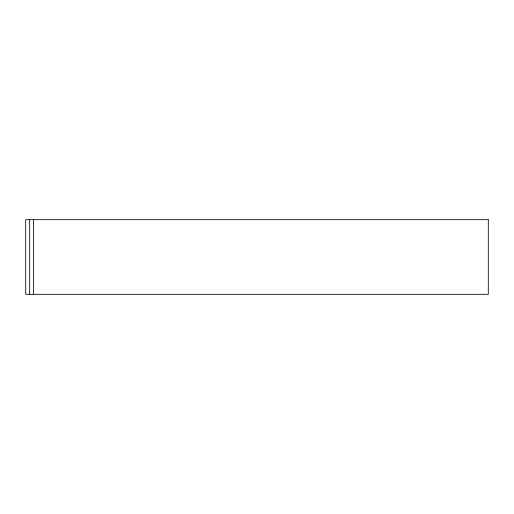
<?xml version="1.0" encoding="UTF-8"?>
<svg xmlns="http://www.w3.org/2000/svg" width="514" height="514" viewBox="0 0 514 514"><rect width="100%" height="100%" fill="white"/><g stroke="black" fill="none" stroke-linecap="round" stroke-linejoin="round"><path stroke-width="0.77" d="M33.616 219.677L33.616 294.323M29.658 219.677L29.658 294.323M488.3 219.677L25.7 219.677L25.7 294.323L488.3 294.323L488.3 219.677"/></g></svg>
